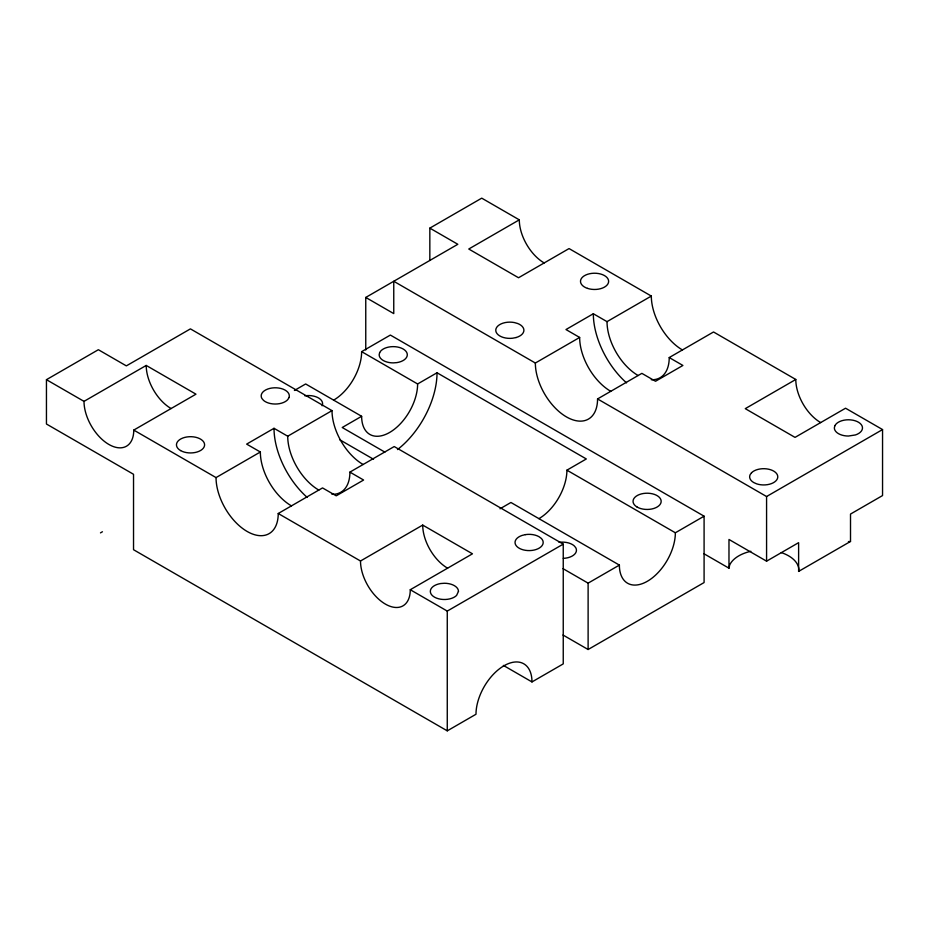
<?xml version="1.0" encoding="UTF-8"?>
<svg xmlns="http://www.w3.org/2000/svg" width="929" height="929" viewBox="0 0 929 929"><rect width="100%" height="100%" fill="white"/><g stroke="black" fill="none" stroke-linecap="round" stroke-linejoin="round"><path stroke-width="1.39" d="M703.973 553.754L728.975 568.188L729.718 564.937A35.186 20.31 0 0 1 750.853 551.292M820.667 422.579A35.186 20.31 60 0 1 795.793 379.473L745.267 408.655L795.027 437.385L845.553 408.214L882.55 429.57L882.55 495.563L850.511 514.062L850.511 541.444L798.615 571.405L798.894 570.197A35.186 20.31 0 0 0 781.301 552.604M331.955 494.298A43.988 25.397 60 0 0 349.908 472.118L394.21 446.547L563.241 544.127L563.241 663.887L531.98 681.932A39.587 22.853 -60 0 0 503.982 665.768A39.587 22.853 -60 0 0 475.996 714.25L447.267 730.844L133.532 549.713L133.532 474.289L46.45 424.019L46.45 379.682L98.358 349.71L126.344 365.875L190.422 328.878L332.013 410.63A43.988 25.397 60 0 0 363.111 464.5M84.005 401.363L146.213 365.445L195.973 394.175L133.764 430.092A35.186 20.31 60 0 1 108.89 444.457A35.186 20.31 60 0 1 84.005 401.363L46.45 379.682M429.837 260.445L429.837 228.128L481.733 198.156L519.299 219.848A35.186 20.31 60 0 0 544.173 262.942M365.759 349.978L365.759 297.443L457.823 244.292L429.837 228.128M519.299 219.848L468.762 249.018L518.533 277.748L569.059 248.577L651.322 296.072A43.988 25.397 60 0 0 682.42 349.943M294.4 390.47L305.653 383.967L361.636 416.297A39.587 22.853 -60 0 0 389.623 432.461A39.587 22.853 -60 0 0 417.62 383.967L437.025 372.773L586.315 458.961L566.911 470.167A39.587 22.853 -60 0 1 538.913 518.649M333.639 400.132A39.587 22.853 -60 0 0 361.636 351.65L390.366 335.067L704.089 516.187L704.089 582.553L588.115 649.51L563.02 635.03M318.81 490.082A43.988 25.397 60 0 1 287.711 436.212L274.02 428.304L246.649 444.108L260.341 452.005A43.988 25.397 60 0 0 291.439 505.875M100.471 532.886L102.434 531.76M133.764 430.092L216.039 477.587L260.341 452.005M287.711 436.212L332.013 410.63M361.636 416.297L342.22 427.503L384.885 452.121M638.118 375.513A43.988 25.397 60 0 1 607.02 321.643L593.329 313.747L565.97 329.551L579.65 337.448A43.988 25.397 60 0 0 610.748 391.318M365.759 297.443L393.757 313.607L393.757 281.278L535.348 363.03L579.65 337.448M607.02 321.643L651.322 296.072M216.039 477.587A43.988 25.397 60 0 0 247.137 531.458A43.988 25.397 60 0 0 278.235 513.505L322.537 487.922L336.228 495.819L363.599 480.026L349.908 472.118M535.348 363.03A43.988 25.397 60 0 0 566.446 416.9A43.988 25.397 60 0 0 597.556 398.936L641.858 373.365L655.537 381.262L682.908 365.457L669.228 357.56A43.988 25.397 60 0 1 651.275 379.74M669.228 357.56L713.53 331.978L795.793 379.473M360.498 561L422.707 525.082L472.466 553.812L410.27 589.729A35.186 20.31 60 0 1 385.384 604.094A35.186 20.31 60 0 1 360.498 561L278.235 513.505M500.011 508.79L510.927 502.484L619.376 565.099A39.587 22.853 -60 0 0 647.374 581.264A39.587 22.853 -60 0 0 675.36 532.781L704.089 516.187M410.27 589.729L447.267 611.085L563.241 544.127M563.02 568.653L588.115 583.145L619.376 565.099M597.556 398.936L766.576 496.527L882.55 429.57M728.975 568.188L728.975 539.459L766.576 561.174L798.615 542.664L798.615 571.405M848.421 541.607L850.511 541.444M361.636 351.65L417.62 383.967M566.911 470.167L675.36 532.781M339.642 439.696L373.528 459.251M503.367 665.408L531.98 681.932M766.576 496.527L766.576 561.174M588.115 583.145L588.115 649.51M447.267 611.085L447.267 730.844M447.592 568.176A35.186 20.31 60 0 1 422.707 525.082M307.22 497.421A63.335 36.568 60 0 1 274.02 428.304M171.087 408.539A35.186 20.31 60 0 1 146.213 365.445M437.025 372.773A67.027 38.704 -60 0 1 397.496 449.566M563.299 558.352A14.074 8.129 0 0 0 575.713 547.634L574.087 545.729A14.074 8.129 0 0 0 559.037 542.35M304.875 395.824A14.074 8.129 0 0 1 322.119 405.776M626.529 382.864A63.335 36.568 60 0 1 593.329 313.747M379.636 352.66L379.16 354.762A14.074 8.129 0 0 0 393.234 362.891L396.88 362.612A14.074 8.129 0 0 0 403.186 349.014A14.074 8.129 0 0 0 379.636 352.66M458.473 591.378L456.58 595.443A14.074 8.129 0 0 1 433.228 596.325A14.074 8.129 0 0 1 440.752 583.528L444.387 583.261A14.074 8.129 0 0 1 458.473 591.378M834.823 425.807L834.347 427.909A14.074 8.129 0 0 0 848.421 436.038L855.458 434.946A14.074 8.129 0 0 0 856.991 421.464A14.074 8.129 0 0 0 834.823 425.807M289.047 397.496L287.874 399.505A14.074 8.129 0 0 1 263.546 400.411L261.92 398.518A14.074 8.129 0 0 1 274.334 387.799A14.074 8.129 0 0 1 289.047 397.496M751.515 472.756L750.109 474.719A14.074 8.129 0 0 0 753.756 482.569L756.67 483.858A14.074 8.129 0 0 0 775.901 480.885A14.074 8.129 0 0 0 770.745 469.784A14.074 8.129 0 0 0 751.515 472.756M525.466 534.616L522.075 535.429A14.074 8.129 0 0 0 516.919 546.531A14.074 8.129 0 0 0 536.149 549.503A14.074 8.129 0 0 0 541.305 538.402L539.064 536.73A14.074 8.129 0 0 0 525.466 534.616M516.071 337.541L512.599 338.226A14.074 8.129 0 0 1 495.796 329.725A14.074 8.129 0 0 1 514.364 322.56L517.662 323.501A14.074 8.129 0 0 1 516.071 337.541M180.574 450.565A14.074 8.129 0 0 0 204.125 446.919A14.074 8.129 0 0 0 186.892 436.967A14.074 8.129 0 0 0 180.574 450.565M637.143 507.071A14.074 8.129 0 0 0 660.693 503.437A14.074 8.129 0 0 0 643.46 493.485A14.074 8.129 0 0 0 637.143 507.071M587.523 288.385A14.074 8.129 0 0 0 608.634 281.348A14.074 8.129 0 0 0 587.523 274.31A14.074 8.129 0 0 0 587.523 288.385"/></g></svg>
